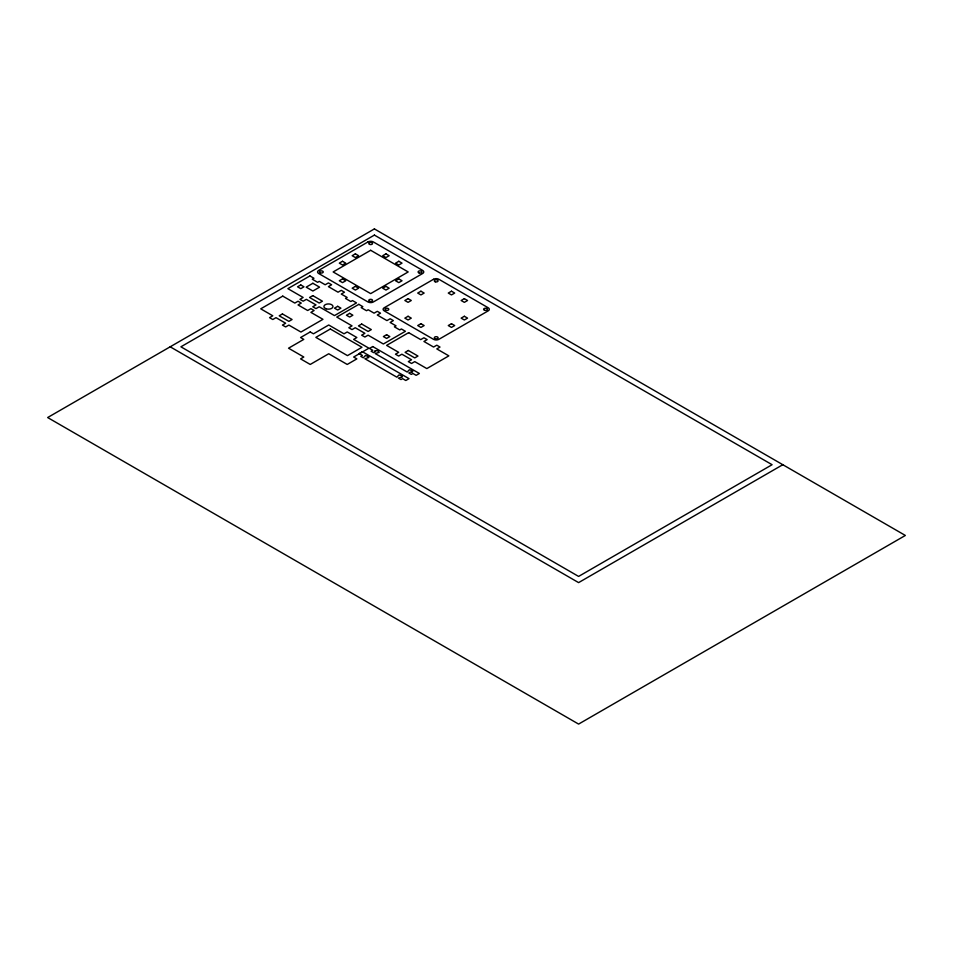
<?xml version="1.0" encoding="UTF-8"?>
<svg xmlns="http://www.w3.org/2000/svg" width="953" height="953" viewBox="0 0 953 953"><rect width="100%" height="100%" fill="white"/><g stroke="black" fill="none" stroke-linecap="round" stroke-linejoin="round"><path stroke-width="1.43" d="M782.818 464.707L578.602 582.617L170.182 346.809M374.398 228.911L47.65 417.545L578.602 724.089L905.35 535.455L374.398 228.911M374.398 235.093L180.903 346.809L578.602 576.422L772.097 464.707L374.398 235.093M367.989 241.931L318.671 270.402A3.788 2.192 0 0 0 318.671 273.499L367.989 301.97A3.788 2.192 0 0 0 373.35 301.97L422.655 273.499A3.788 2.192 0 0 0 422.655 270.402L373.35 241.931A3.788 2.192 0 0 0 367.989 241.931M309.928 275.941L287.877 288.652L303.149 297.479L299.921 299.337L303.137 301.196L306.354 299.337L316.003 304.912L312.775 306.759L315.991 308.617L319.207 306.771L334.479 315.598L356.517 302.887L352.503 300.564L350.847 301.517L345.486 298.42L347.154 297.467L341.257 294.06L344.474 292.202L341.269 290.343L338.041 292.202L328.404 286.627L331.62 284.768L328.416 282.91L325.187 284.768L319.303 281.361L317.635 282.314L312.286 279.229L313.942 278.264L309.928 275.941M300.767 284.947L297.55 286.805L300.767 288.664L303.983 286.805L300.767 284.947M342.52 261.277L339.304 263.135L342.52 264.994L345.736 263.135L342.52 261.277M355.386 253.843L352.169 255.702L355.386 257.56L358.602 255.702L355.386 253.843M282.755 296.121L260.729 308.832L272.784 315.8L269.568 317.659L272.784 319.517L276.001 317.659L285.65 323.222L282.433 325.08L285.65 326.939L288.866 325.08L300.934 332.049L322.96 319.326L310.892 312.37L314.109 310.511L310.892 308.653L307.676 310.511L298.039 304.936L301.255 303.078L298.039 301.219L294.822 303.078L282.755 296.121M312.882 283.279L306.175 287.151L312.87 291.022L319.577 287.151L312.882 283.279M370.669 250.294L333.145 271.95L370.669 293.619L408.182 271.95L370.669 250.294M312.798 295.621L309.582 297.479L319.219 303.054L322.436 301.196L312.798 295.621M342.52 278.919L339.304 280.766L342.52 282.624L345.736 280.766L342.52 278.919M385.941 253.843L382.725 255.702L385.941 257.56L389.158 255.702L385.941 253.843M282.433 313.942L279.217 315.8L288.866 321.375L292.083 319.517L282.433 313.942M355.386 286.341L352.169 288.199L355.386 290.057L358.602 288.199L355.386 286.341M398.807 261.277L395.59 263.135L398.807 264.994L402.023 263.135L398.807 261.277M337.696 306.318L334.479 308.164L337.696 310.023L340.912 308.164L337.696 306.318M385.941 286.341L382.725 288.199L385.941 290.057L389.158 288.199L385.941 286.341M398.807 278.919L395.59 280.766L398.807 282.624L402.023 280.766L398.807 278.919M310.237 331.954L300.588 337.529L303.804 339.387L288.533 348.202L303.804 357.018L300.588 358.876L310.237 364.451L328.725 353.766L347.226 364.451L356.863 358.876L353.646 357.018L368.93 348.202L353.646 339.387L356.863 337.529L347.226 331.954L344.009 333.812L328.725 324.997L313.454 333.812L310.237 331.954M358.816 304.352L336.766 317.051L352.038 325.878L348.822 327.737L352.026 329.595L355.243 327.737L364.892 333.312L361.663 335.17L364.88 337.028L368.096 335.17L383.368 343.997L405.418 331.287L401.392 328.964L399.736 329.929L394.375 326.831L396.043 325.866L390.146 322.459L393.363 320.613L390.158 318.755L386.942 320.601L377.293 315.026L380.521 313.18L377.305 311.321L374.088 313.168L368.192 309.761L366.524 310.726L361.175 307.628L362.843 306.663L358.816 304.352M349.644 313.346L346.427 315.205L349.644 317.063L352.86 315.205L349.644 313.346M330.334 329.011L315.86 337.374L347.488 355.624L361.961 347.273L330.334 329.011M433.52 279.289L384.214 307.759A3.788 2.192 0 0 0 384.214 310.857L433.52 339.328A3.788 2.192 0 0 0 438.88 339.328L488.198 310.857A3.788 2.192 0 0 0 488.198 307.759L438.88 279.289A3.788 2.192 0 0 0 433.52 279.289M361.687 324.032L358.471 325.89L368.108 331.453L371.325 329.607L361.687 324.032M408.063 298.634L404.846 300.493L408.063 302.351L411.279 300.493L408.063 298.634M420.928 291.213L417.712 293.059L420.928 294.918L424.145 293.059L420.928 291.213M408.063 316.277L404.846 318.135L408.063 319.982L411.279 318.135L408.063 316.277M451.484 291.213L448.267 293.059L451.484 294.918L454.7 293.059L451.484 291.213M386.608 334.706L383.392 336.564L386.608 338.422L389.825 336.564L386.608 334.706M362.39 351.717L359.174 353.575L362.39 355.421L360.782 356.351L363.284 357.804L365.44 355.529L368.644 356.565L367.941 356.97L368.835 357.482L364.892 358.733L396.865 377.185L399.021 374.91L402.226 375.947L401.523 376.352L402.416 376.876L398.473 378.115L400.975 379.568L402.583 378.639L405.799 380.497L409.016 378.639L362.39 351.717M372.73 346.558L369.514 348.417L372.73 350.275L371.122 351.204L373.624 352.646L375.399 351.621L374.505 351.109L377.376 350.478L379.187 352.336L375.232 353.575L407.205 372.039L409.361 369.752L412.566 370.8L411.863 371.205L412.768 371.718L411.482 372.456L410.588 371.944L408.813 372.968L411.327 374.41L412.935 373.481L416.139 375.339L419.356 373.481L372.73 346.558M420.928 323.698L417.712 325.557L420.928 327.415L424.145 325.557L420.928 323.698M464.349 298.634L461.133 300.493L464.349 302.351L467.566 300.493L464.349 298.634M408.646 332.657L386.62 345.379L398.676 352.336L395.459 354.194L398.676 356.053L401.892 354.194L411.541 359.769L408.325 361.616L411.541 363.474L414.758 361.616L426.825 368.585L448.851 355.862L436.784 348.905L440 347.047L436.784 345.189L433.579 347.047L423.93 341.472L427.147 339.613L423.93 337.767L420.714 339.613L408.646 332.657M451.484 323.698L448.267 325.557L451.484 327.415L454.7 325.557L451.484 323.698M464.349 316.277L461.133 318.135L464.349 319.982L467.566 318.135L464.349 316.277M408.325 350.478L405.108 352.336L414.758 357.911L417.974 356.053L408.325 350.478M326.176 308.808A4.551 2.621 0 0 0 333.002 306.544A4.551 2.621 0 0 0 326.188 304.269A4.551 2.621 0 0 0 326.176 308.808M435.259 281.79A1.894 1.096 0 0 0 438.094 280.837A1.894 1.096 0 0 0 435.259 279.896A1.894 1.096 0 0 0 435.259 281.79M385.941 310.261A1.894 1.096 0 0 0 388.788 309.308A1.894 1.096 0 0 0 385.941 308.367A1.894 1.096 0 0 0 385.941 310.261M435.14 338.684A1.894 1.096 0 0 0 438.094 337.862A1.894 1.096 0 0 0 435.378 336.79A1.894 1.096 0 0 0 435.14 338.684M484.565 310.261A1.894 1.096 0 0 0 487.412 309.308A1.894 1.096 0 0 0 484.565 308.367A1.894 1.096 0 0 0 484.565 310.261M419.034 272.903A1.894 1.096 0 0 0 421.869 271.95A1.894 1.096 0 0 0 419.034 271.009A1.894 1.096 0 0 0 419.034 272.903M369.716 301.374A1.894 1.096 0 0 0 372.563 300.421A1.894 1.096 0 0 0 369.716 299.468A1.894 1.096 0 0 0 369.716 301.374M320.411 272.903A1.894 1.096 0 0 0 323.246 271.95A1.894 1.096 0 0 0 320.411 271.009A1.894 1.096 0 0 0 320.411 272.903M369.597 244.385A1.894 1.096 0 0 0 372.552 243.563A1.894 1.096 0 0 0 369.835 242.503A1.894 1.096 0 0 0 369.597 244.385"/></g></svg>
